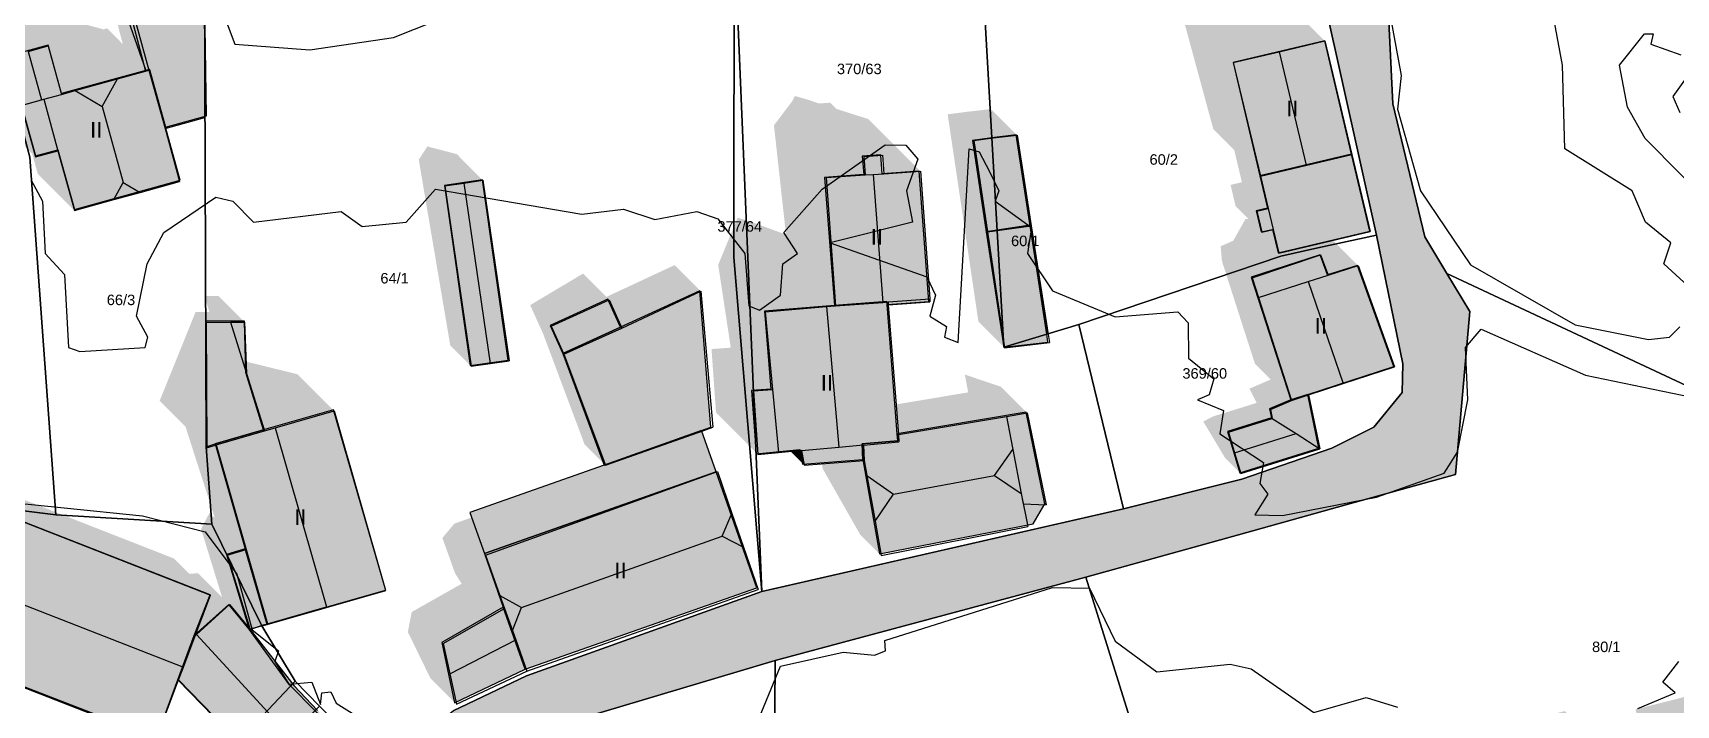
# Model space of a CAD drawing. Header units: millimetres. Extents: x 238 to 3518, y -74 to 2735.
# Drawn here: x 1746 to 1903.1, y 1339 to 1403.3 of the extents above; entities that cross this region are included whole.
import ezdxf
from ezdxf.enums import TextEntityAlignment as Align

# ---------------------------------------------------------------- set-up
doc = ezdxf.new("R2010")
doc.units = ezdxf.units.MM
for name, color, linetype in [('LP_Flurstueck_bez', 7, 'Continuous'), ('LP_Flurstuecke', 8, 'Continuous'), ('LP_Gebaeude_Dachaufsicht', 9, 'Continuous'), ('LP_Gebaeude_Dachschatten', 253, 'Continuous'), ('LP_Gebaeude_F', 254, 'Continuous'), ('LP_Gebaeude_Geschosszahl', 7, 'Continuous'), ('LP_Gebaeude_Schatten', 7, 'Continuous'), ('LP_Gebaeude_U', 7, 'Continuous'), ('LP_Topographie_Hoehenlinien', 8, 'Continuous'), ('LP_Verkehr_Strassen', 9, 'Continuous')]:
    doc.layers.add(name, color=color, linetype=linetype)
doc.styles.get("Standard").update_dxf_attribs({"font": 'arial.ttf'})

msp = doc.modelspace()

# ---------------------------------------------------------------- hatches: boundary and pattern name
at = {"layer": 'LP_Gebaeude_Dachschatten'}
for points in [[(1745.56, 1401.54), (1743.64, 1401.01), (1744.92, 1396.37), (1746.84, 1396.9)], [(1860.8, 1400.46), (1863.39, 1389.6), (1867.76, 1390.65), (1865.18, 1401.5)], [(1752.66, 1396.27), (1754.11, 1398.91), (1750.07, 1397.79)], [(1754.67, 1388.99), (1752.66, 1396.27), (1750.07, 1397.79), (1748.76, 1397.43), (1747.06, 1396.96), (1748.41, 1392.04), (1749.99, 1386.33), (1753.78, 1387.37)], [(1785.42, 1388.68), (1787.93, 1371.43), (1789.75, 1371.69), (1787.24, 1388.95)], [(1826.38, 1389.77), (1825.61, 1389.72), (1825.6, 1389.74), (1821.88, 1389.47), (1822.78, 1377.21), (1827.28, 1377.54)], [(1867.97, 1379.53), (1863.21, 1378), (1866.37, 1368.16), (1867.98, 1368.7), (1871.29, 1369.77)], [(1821.91, 1377.14), (1816.05, 1376.63), (1816.75, 1369.21), (1817.32, 1363.2), (1819.51, 1363.41), (1819.52, 1363.39), (1823.08, 1363.7)], [(1763.55, 1363.93), (1768.16, 1365.25), (1766.45, 1370.75), (1764.93, 1375.64), (1762.58, 1375.62), (1762.65, 1363.64)], [(1828.31, 1359.2), (1837.98, 1360.98), (1839.73, 1363.48), (1839.54, 1364.45), (1839.13, 1366.64), (1828.78, 1364.9), (1828.83, 1364.21), (1825.44, 1363.9), (1825.52, 1362.41), (1825.77, 1361)], [(1866.8, 1364.99), (1864.53, 1366.43), (1860.34, 1365.13), (1860.93, 1363.15)], [(1792.74, 1348.36), (1811.93, 1355.19), (1812.86, 1357.35), (1811.48, 1361.36), (1789.31, 1353.38), (1790.68, 1349.52)], [(1828.31, 1359.2), (1825.77, 1361), (1826.55, 1356.62)], [(1760.41, 1342.67), (1761.53, 1345.65), (1763, 1349.56), (1743.42, 1357.23), (1725.32, 1359.54), (1724.28, 1356.8)], [(1768.03, 1346.7), (1768.47, 1346.8), (1766.42, 1353.93), (1764.61, 1353.36), (1766.8, 1346.26)], [(1776.94, 1329.2), (1779.48, 1330.22), (1778.89, 1332.55), (1773.24, 1338.53), (1770.99, 1340.92), (1766.8, 1346.26), (1764.83, 1348.65), (1761.68, 1345.79)], [(1791.13, 1348.27), (1785.24, 1344.94), (1785.88, 1342.03), (1792.19, 1345.29)], [(1792.74, 1348.36), (1790.68, 1349.52), (1791.13, 1348.27), (1791.88, 1346.16)], [(1761.68, 1345.79), (1761.53, 1345.65), (1759.96, 1341.47), (1767.98, 1333.23), (1773.33, 1327.74), (1776.94, 1329.2)]]:
    msp.add_hatch(color=253, dxfattribs=at).paths.add_polyline_path(points)
at = {"layer": 'LP_Gebaeude_F'}
for points in [[(1753.9, 1408.08), (1756.83, 1399.72), (1757.18, 1399.82), (1758.71, 1394.29), (1762.61, 1395.38), (1762.43, 1408.14), (1762.4, 1410.71)], [(1743.63, 1401.08), (1746.27, 1391.54), (1748.42, 1392.13), (1750, 1386.42), (1760.11, 1389.23), (1758.71, 1394.29), (1757.18, 1399.82), (1756.83, 1399.72), (1748.76, 1397.5), (1747.48, 1402.14)], [(1860.78, 1400.47), (1863.34, 1389.63), (1872.11, 1391.7), (1869.54, 1402.54)], [(1835.85, 1393.03), (1837.18, 1384.29), (1841.37, 1384.93), (1840.05, 1393.55), (1837.71, 1393.28)], [(1821.72, 1389.47), (1822.68, 1377.23), (1827.67, 1377.62), (1827.7, 1377.34), (1831.69, 1377.64), (1830.75, 1390.1), (1827.24, 1389.83), (1827.1, 1391.65), (1825.33, 1391.51), (1825.46, 1389.77)], [(1862.98, 1386.3), (1863.46, 1384.27), (1864.55, 1384.52), (1865.08, 1382.27), (1873.85, 1384.35), (1872.11, 1391.7), (1863.34, 1389.63), (1864.07, 1386.55)], [(1785.38, 1388.73), (1787.85, 1371.5), (1791.47, 1372.02), (1789, 1389.25)], [(1837.18, 1384.29), (1838.85, 1373.25), (1843.08, 1373.74), (1842.96, 1374.5), (1841.37, 1384.93)], [(1862.51, 1379.96), (1866.3, 1368.22), (1867.92, 1368.75), (1876.16, 1371.41), (1872.69, 1381.08), (1869.82, 1380.16), (1869.09, 1382.08)], [(1796.7, 1372.64), (1800.65, 1361.99), (1809.95, 1365.29), (1810.83, 1365.6), (1809.78, 1378.63), (1802.22, 1375.17)], [(1795.47, 1375.33), (1796.7, 1372.64), (1802.22, 1375.17), (1800.99, 1377.85)], [(1814.74, 1369.11), (1815.18, 1363.05), (1819.36, 1363.48), (1819.61, 1362.08), (1825.38, 1362.51), (1825.3, 1364.01), (1828.71, 1364.29), (1828.65, 1364.97), (1827.7, 1377.34), (1827.67, 1377.62), (1822.68, 1377.23), (1815.98, 1376.69), (1816.57, 1369.24)], [(1762.56, 1375.73), (1762.58, 1363.74), (1763.45, 1364.02), (1768.09, 1365.35), (1766.4, 1370.85), (1766.25, 1375.74)], [(1860.24, 1365.21), (1861.43, 1361.26), (1868.99, 1363.61), (1867.92, 1368.75), (1866.3, 1368.22), (1864.27, 1367.36), (1864.46, 1366.49)], [(1763.45, 1364.02), (1766.33, 1353.97), (1768.41, 1346.73), (1779.76, 1349.99), (1774.78, 1367.27), (1768.09, 1365.35)], [(1825.3, 1364.01), (1825.38, 1362.51), (1826.97, 1353.49), (1841.67, 1356.36), (1842.78, 1358.29), (1840.99, 1367.06), (1828.65, 1364.97), (1828.71, 1364.29)], [(1787.81, 1357.44), (1789.19, 1353.53), (1811.34, 1361.34), (1809.95, 1365.29), (1800.65, 1361.99)], [(1789.19, 1353.53), (1790.99, 1348.4), (1793.09, 1342.46), (1815.24, 1350.26), (1811.34, 1361.34)], [(1721.55, 1349.93), (1737.97, 1343.6), (1757.85, 1335.91), (1759.89, 1341.46), (1761.45, 1345.69), (1762.97, 1349.59), (1743.25, 1357.28), (1725.23, 1359.49)], [(1764.53, 1353.43), (1766.69, 1346.31), (1767.91, 1346.63), (1768.41, 1346.73), (1766.33, 1353.97)], [(1759.89, 1341.46), (1767.84, 1333.27), (1773.32, 1327.66), (1770.74, 1313.93), (1775.73, 1312.24), (1775.59, 1311.79), (1776.98, 1311.48), (1777.05, 1311.75), (1780.08, 1327.96), (1778.7, 1332.77), (1773, 1338.5), (1770.57, 1340.97), (1766.69, 1346.31), (1764.77, 1348.67), (1761.45, 1345.69)], [(1785.13, 1345.02), (1786.34, 1339.25), (1793.09, 1342.46), (1790.99, 1348.4)]]:
    msp.add_hatch(color=254, dxfattribs=at).paths.add_polyline_path(points)
at = {"layer": 'LP_Gebaeude_Schatten'}
for points in [[(1754.62, 1402.23), (1752.5, 1410.38), (1752.72, 1410.45), (1759.71, 1412.51), (1759.88, 1413.23), (1762.38, 1410.73), (1761.71, 1410.51), (1754.72, 1408.45), (1754.5, 1408.38), (1756.78, 1399.64), (1754.11, 1398.91), (1750.07, 1397.79), (1748.76, 1397.43), (1747.48, 1402.07), (1745.56, 1401.54), (1743.64, 1401.01), (1744.92, 1396.37), (1746.28, 1391.45), (1748.41, 1392.04), (1749.99, 1386.33), (1746.49, 1389.83), (1745.95, 1391.78), (1742.78, 1394.95), (1741.42, 1399.87), (1742.09, 1400.06), (1741.14, 1403.51), (1741.56, 1405.54), (1744.48, 1405.07), (1745.18, 1404.37), (1748.11, 1404.91), (1752.78, 1403.64), (1753.12, 1403.74), (1754.62, 1402.23)], [(1869.55, 1402.54), (1860.8, 1400.46), (1863.39, 1389.6), (1864.12, 1386.53), (1863.04, 1386.27), (1863.52, 1384.24), (1864.6, 1384.5), (1865.14, 1382.25), (1870.31, 1383.48), (1872.73, 1381.06), (1869.87, 1380.14), (1869.13, 1382.08), (1862.59, 1379.9), (1863.21, 1378), (1866.37, 1368.16), (1864.35, 1367.3), (1864.53, 1366.43), (1860.34, 1365.13), (1860.93, 1363.15), (1861.51, 1361.18), (1860.01, 1362.68), (1857.93, 1366.15), (1858.84, 1366.63), (1863.03, 1367.93), (1862.35, 1369.3), (1864.37, 1370.16), (1862.87, 1371.66), (1859.71, 1381.5), (1859.59, 1382.9), (1860.8, 1383.44), (1861.97, 1385.53), (1862.28, 1385.49), (1861.02, 1386.74), (1860.54, 1388.77), (1861.62, 1389.03), (1860.89, 1392.1), (1858.89, 1394.1), (1855.8, 1405.46), (1856.56, 1406.89), (1859.12, 1406.95), (1859.08, 1408.7), (1864.55, 1407.54), (1869.55, 1402.54)], [(1811.55, 1381.13), (1813.41, 1385.64), (1814.78, 1385.21), (1818.03, 1384.02), (1816.88, 1394.47), (1818.6, 1396.74), (1818.61, 1396.73), (1818.88, 1397.27), (1820.38, 1396.84), (1820.41, 1396.81), (1820.95, 1396.63), (1821.2, 1396.56), (1822.25, 1396.63), (1822.84, 1396.04), (1825.89, 1395.07), (1830.89, 1390.07), (1827.38, 1389.82), (1827.38, 1389.84), (1827.25, 1391.63), (1825.48, 1391.5), (1825.6, 1389.74), (1821.88, 1389.47), (1822.78, 1377.21), (1821.91, 1377.14), (1816.05, 1376.63), (1816.75, 1369.21), (1814.91, 1369.08), (1815.34, 1363.01), (1811.34, 1367.01), (1810.91, 1373.08), (1812.75, 1373.21), (1811.55, 1381.13)], [(1835.33, 1395.76), (1837.63, 1396.02), (1840.13, 1393.52), (1837.83, 1393.26), (1835.99, 1393.02), (1837.29, 1384.27), (1838.93, 1373.19), (1836.43, 1375.69), (1834.79, 1386.77), (1833.49, 1395.52), (1835.33, 1395.76)], [(1782.92, 1391.18), (1783.74, 1392.45), (1786.56, 1391.71), (1789.06, 1389.21), (1785.42, 1388.68), (1787.93, 1371.43), (1785.93, 1373.43), (1782.92, 1391.18)], [(1807.39, 1381.11), (1809.89, 1378.61), (1802.34, 1375.09), (1801.12, 1377.79), (1795.57, 1375.28), (1796.79, 1372.59), (1800.77, 1361.97), (1798.77, 1363.97), (1794.79, 1374.59), (1793.57, 1377.28), (1798.62, 1380.29), (1800.85, 1378.06), (1807.39, 1381.11)], [(1718.14, 1353.41), (1714.78, 1366.3), (1718.32, 1366.54), (1739.92, 1360.73), (1759.5, 1353.06), (1760.97, 1351.59), (1761.83, 1351.65), (1764.11, 1349.37), (1762.11, 1355.86), (1762.92, 1357.43), (1763.42, 1356.93), (1760.61, 1365.68), (1758.15, 1368.14), (1761.58, 1376.62), (1762.9, 1376.63), (1762.43, 1378.14), (1763.77, 1378.15), (1766.27, 1375.65), (1764.93, 1375.64), (1762.58, 1375.62), (1762.65, 1363.64), (1763.55, 1363.93), (1766.42, 1353.93), (1764.61, 1353.36), (1766.8, 1346.26), (1764.83, 1348.65), (1761.68, 1345.79), (1761.53, 1345.65), (1763, 1349.56), (1743.42, 1357.23), (1725.32, 1359.54), (1724.28, 1356.8), (1721.64, 1349.91), (1709.27, 1317.55), (1708.06, 1314.94), (1704.06, 1318.94), (1705.77, 1321.05), (1718.14, 1353.41)], [(1827.79, 1377.58), (1822.78, 1377.21), (1827.28, 1377.54), (1827.79, 1377.58)], [(1774.82, 1367.17), (1769.19, 1365.55), (1768.16, 1365.25), (1766.45, 1370.75), (1766.41, 1371.88), (1771.32, 1370.67), (1774.82, 1367.17)], [(1835.13, 1370.64), (1838.6, 1369.47), (1841.1, 1366.97), (1839.13, 1366.64), (1828.78, 1364.9), (1828.55, 1367.78), (1835.45, 1368.94), (1835.13, 1370.64)], [(1808.48, 1364.36), (1811.48, 1361.36), (1789.31, 1353.38), (1790.68, 1349.52), (1791.13, 1348.27), (1785.24, 1344.94), (1786.52, 1339.13), (1784.02, 1341.63), (1781.88, 1346.03), (1782.24, 1347.94), (1787.02, 1350.64), (1786.38, 1351.66), (1785.63, 1353.77), (1785.18, 1355.02), (1786.31, 1356.38), (1808.48, 1364.36)], [(1819.51, 1363.41), (1819.52, 1363.39), (1819.76, 1361.99), (1818.44, 1363.31), (1819.51, 1363.41)], [(1821.55, 1361.62), (1821.46, 1362.12), (1825.52, 1362.41), (1825.77, 1361), (1826.55, 1356.62), (1827.13, 1353.33), (1825.13, 1355.33), (1821.55, 1361.62)], [(1791.88, 1346.16), (1793.25, 1342.3), (1791.13, 1348.27), (1791.88, 1346.16)], [(1761.53, 1345.65), (1759.96, 1341.47), (1760.41, 1342.67), (1761.53, 1345.65)], [(1854.08, 1337.25), (1854.08, 1337.26), (1854.08, 1337.25), (1854.08, 1337.26), (1861.28, 1334.98), (1867.32, 1333.07), (1867.32, 1333.07), (1867.4, 1333.09), (1869.48, 1333.61), (1869.57, 1333.53), (1870.6, 1333.84), (1870.32, 1335.12), (1881.14, 1337.97), (1881.95, 1337.17), (1884.09, 1337.7), (1887.62, 1334.17), (1888.46, 1334.38), (1888.45, 1334.42), (1887.84, 1337.31), (1892.51, 1338.47), (1894.89, 1336.09), (1897.13, 1336.68), (1897.53, 1336.74), (1897.67, 1336.59), (1898.35, 1336.74), (1899.34, 1338.29), (1899.26, 1338.64), (1899.63, 1338.73), (1924.83, 1345.09), (1928.83, 1341.09), (1903.63, 1334.73), (1903.26, 1334.64), (1904.63, 1329.18), (1900.65, 1328.13), (1900.01, 1330.97), (1895.34, 1329.81), (1895.95, 1326.92), (1895.96, 1326.88), (1890.43, 1325.51), (1890.07, 1326.79), (1888.09, 1333.7), (1884.15, 1332.72), (1884.14, 1332.73), (1883.14, 1335.97), (1872.32, 1333.12), (1872.98, 1330.11), (1870.9, 1329.59), (1870.82, 1329.57), (1863.58, 1327.76), (1856.34, 1325.94), (1866.85, 1284.67), (1865.42, 1286.09), (1857.93, 1316.07), (1856.92, 1315.91), (1853.19, 1328.12), (1852.84, 1329.44), (1854.08, 1337.25)], [(1756.05, 1309.13), (1760.32, 1319.92), (1761.89, 1322.62), (1763.23, 1321.88), (1768.52, 1318.8), (1770.33, 1330.74), (1764.98, 1336.23), (1759.93, 1341.41), (1759.96, 1341.47), (1767.98, 1333.23), (1773.33, 1327.74), (1770.73, 1314.38), (1769.89, 1314.62), (1763.82, 1316.42), (1760.05, 1305.13), (1758.38, 1300.03), (1754.38, 1304.03), (1756.05, 1309.13)]]:
    msp.add_hatch(color=7, dxfattribs=at).paths.add_polyline_path(points)
at = {"layer": 'LP_Verkehr_Strassen'}
msp.add_hatch(color=9, dxfattribs=at).paths.add_polyline_path([(1766.14, 1291.44), (1768.6, 1290.07), (1776.1, 1285.89), (1775.67, 1288.69), (1781.68, 1309.93), (1782.03, 1311.2), (1786.7, 1327.7), (1788.1, 1331.35), (1790.18, 1334.42), (1793.38, 1336.27), (1817, 1343.32), (1846.71, 1351.27), (1861.29, 1355.32), (1871.55, 1358.18), (1882.04, 1361.1), (1883.43, 1376.66), (1881.22, 1380.31), (1879.1, 1383.81), (1876.05, 1396.52), (1875.18, 1414.23), (1875.94, 1421.1), (1877.69, 1424.75), (1880.07, 1429.71), (1868.97, 1431.63), (1866.72, 1437.05), (1863.46, 1440.47), (1865.72, 1461.36), (1867.38, 1470.4), (1869.29, 1492.07), (1869.03, 1495.17), (1868.76, 1496.13), (1868.84, 1496.38), (1866.19, 1496.48), (1852.06, 1502.06), (1847.03, 1502.88), (1842.25, 1502.99), (1836.42, 1502.68), (1825.88, 1501.61), (1824.93, 1501.94), (1822.58, 1501.71), (1822.18, 1502.77), (1821.26, 1505.19), (1818.02, 1503.43), (1819.2, 1499.75), (1826.2, 1498.35), (1829.81, 1499.64), (1837.15, 1500.26), (1844.29, 1499.1), (1846.33, 1498.33), (1849.01, 1497.14), (1863.62, 1490.65), (1865.53, 1488.5), (1866.52, 1485.84), (1866.33, 1482.28), (1860.58, 1440.62), (1862.44, 1436.07), (1867.41, 1424.48), (1846.9, 1428.59), (1833.64, 1431.19), (1816.43, 1434.56), (1815.99, 1431.07), (1817.45, 1430.71), (1838.6, 1425.72), (1839.73, 1425.45), (1839.9, 1426.72), (1864.49, 1421.79), (1870.46, 1417.82), (1869.6, 1405.86), (1874.48, 1383.98), (1877, 1371.67), (1876.95, 1368.93), (1874.24, 1365.6), (1870.22, 1363.6), (1861.62, 1360.64), (1850.29, 1357.79), (1815.72, 1349.9), (1793.22, 1341.85), (1786.2, 1338.49), (1779.3, 1333), (1780.08, 1327.96), (1777.05, 1311.75), (1777.6, 1311.55), (1774.37, 1299.94), (1771.37, 1294.36), (1769.09, 1292.17)])

# ---------------------------------------------------------------- linework, layer by layer
at = {"layer": 'LP_Flurstuecke', "color": 8}
for points in [[(1879.46, 1502.94), (1877.33, 1498.24), (1877.98, 1496.84), (1887.67, 1493.5), (1887.52, 1489.53), (1891.8, 1488.19), (1891.2, 1459.48), (1881.95, 1433.63), (1880.07, 1429.71), (1877.69, 1424.75), (1875.94, 1421.1), (1875.18, 1414.23), (1876.05, 1396.52), (1879.1, 1383.81), (1881.22, 1380.31), (1928.56, 1358.17)], [(1793.38, 1336.27), (1817, 1343.32), (1846.71, 1351.27), (1861.29, 1355.32), (1871.55, 1358.18), (1882.04, 1361.1), (1883.43, 1376.66), (1881.22, 1380.31), (1879.1, 1383.81), (1876.05, 1396.52), (1875.18, 1414.23)], [(1869.6, 1405.86), (1874.48, 1383.98), (1877, 1371.67), (1876.95, 1368.93), (1874.24, 1365.6), (1870.22, 1363.6), (1861.62, 1360.64), (1850.29, 1357.79), (1815.72, 1349.9), (1793.22, 1341.85), (1786.2, 1338.49)]]:
    msp.add_lwpolyline(points, dxfattribs=at)
for points in [[(1813.08, 1413.05), (1815.72, 1349.9), (1850.29, 1357.79), (1846.03, 1375.44), (1842.96, 1374.5), (1838.85, 1373.25), (1837.71, 1393.28), (1837.02, 1405.49), (1836.83, 1420.69), (1838.6, 1425.72), (1817.45, 1430.71), (1814.57, 1413.19)], [(1739.87, 1404.55), (1743.21, 1400.92), (1745.73, 1391.43), (1748.22, 1357.24), (1763.13, 1356.33), (1762.58, 1363.74), (1762.43, 1408.14), (1762.4, 1410.71), (1762.4, 1410.85), (1761.58, 1410.58), (1759.47, 1416.06), (1748.42, 1410.49)], [(1762.43, 1408.14), (1762.58, 1363.74), (1763.13, 1356.33), (1767.91, 1346.63), (1771.11, 1341.32), (1773.44, 1338.95), (1779.3, 1333), (1786.2, 1338.49), (1793.22, 1341.85), (1815.72, 1349.9), (1813.06, 1381.84), (1813.08, 1413.05)], [(1813.06, 1381.84), (1815.72, 1349.9), (1813.08, 1413.05)], [(1837.02, 1405.49), (1837.71, 1393.28), (1840.05, 1393.55), (1842.96, 1374.5), (1846.03, 1375.44), (1865.33, 1381.96), (1868.89, 1382.77), (1874.48, 1383.98), (1869.6, 1405.86)], [(1716.43, 1361.21), (1748.22, 1357.24), (1745.73, 1391.43), (1743.21, 1400.92), (1739.87, 1404.55), (1717.14, 1395.44), (1717.14, 1395.03)], [(1837.71, 1393.28), (1838.85, 1373.25), (1842.96, 1374.5), (1840.05, 1393.55)], [(1846.03, 1375.44), (1850.29, 1357.79), (1861.62, 1360.64), (1870.22, 1363.6), (1874.24, 1365.6), (1876.95, 1368.93), (1877, 1371.67), (1874.48, 1383.98), (1868.89, 1382.77), (1865.33, 1381.96)], [(1846.71, 1351.27), (1857.71, 1316.03), (1865.91, 1284.29), (1933.3, 1301.6), (1933.06, 1303.55), (1935.35, 1304.02), (1932.32, 1323.77), (1929.65, 1341.24), (1928.56, 1358.17), (1881.22, 1380.31), (1883.43, 1376.66), (1882.04, 1361.1), (1871.55, 1358.18), (1861.29, 1355.32)], [(1696.34, 1321.29), (1708.99, 1317.36), (1708.06, 1314.94), (1724.34, 1307.84), (1724.4, 1307.96), (1735.11, 1303.23), (1735.3, 1303.33), (1740.1, 1301.28), (1749.35, 1318.24), (1771.11, 1341.32), (1767.91, 1346.63), (1763.13, 1356.33), (1748.22, 1357.24), (1716.43, 1361.21), (1711.82, 1346.73), (1707.43, 1334.99), (1704.3, 1326.6), (1697.46, 1322.04)], [(1815.07, 1309.22), (1815.63, 1309.46), (1818.23, 1274.32), (1831.39, 1275.33), (1851.47, 1280.55), (1865.91, 1284.29), (1857.71, 1316.03), (1846.71, 1351.27), (1817, 1343.32), (1816.87, 1324.85), (1816.56, 1324.82), (1816, 1324.75)], [(1782.03, 1311.2), (1808.17, 1309.63), (1815.07, 1309.22), (1816, 1324.75), (1816.56, 1324.82), (1816.87, 1324.85), (1817, 1343.32), (1793.38, 1336.27), (1790.18, 1334.42), (1788.1, 1331.35), (1786.7, 1327.7)], [(1749.35, 1318.24), (1765.74, 1331.14), (1767.84, 1333.27), (1773.44, 1338.95), (1771.11, 1341.32)]]:
    msp.add_lwpolyline(points, close=True, dxfattribs=at)
at = {"layer": 'LP_Gebaeude_Dachaufsicht', "color": 9}
for p, q in [((1754.5, 1408.38, 74.09), (1756.78, 1399.64, 74.09)), ((1754.72, 1408.45, 74.09), (1757.12, 1399.74, 74.09)), ((1762.39, 1408.21, 74.09), (1762.46, 1395.22, 74.09)), ((1745.56, 1401.54, 76.74), (1747.48, 1402.07, 75.16)), ((1745.56, 1401.54, 76.74), (1746.84, 1396.9, 76.74)), ((1747.48, 1402.07, 75.16), (1748.76, 1397.43, 75.16)), ((1860.8, 1400.46, 78.2), (1865.18, 1401.5, 81.76)), ((1865.18, 1401.5, 81.76), (1869.55, 1402.54, 78.2)), ((1865.18, 1401.5, 81.76), (1867.76, 1390.65, 81.76)), ((1869.55, 1402.54, 78.2), (1872.14, 1391.69, 78.2)), ((1860.8, 1400.46, 78.2), (1863.39, 1389.6, 78.2)), ((1750.07, 1397.79, 80.06), (1754.11, 1398.91, 80.06)), ((1752.66, 1396.27, 82.26), (1754.11, 1398.91, 80.06)), ((1754.11, 1398.91, 80.06), (1756.78, 1399.64, 77.16)), ((1756.78, 1399.64, 74.09), (1757.12, 1399.74, 74.09)), ((1756.78, 1399.64, 77.16), (1757.12, 1399.74, 76.79)), ((1757.12, 1399.74, 74.09), (1758.66, 1394.18, 74.09)), ((1757.12, 1399.74, 76.79), (1758.66, 1394.18, 76.79)), ((1744.92, 1396.37, 76.79), (1747.06, 1396.96, 76.79)), ((1744.92, 1396.37, 75.16), (1746.84, 1396.9, 76.74)), ((1746.84, 1396.9, 76.74), (1747.06, 1396.96, 76.56)), ((1747.06, 1396.96, 76.56), (1748.76, 1397.43, 75.16)), ((1747.06, 1396.96, 76.79), (1748.76, 1397.43, 78.64)), ((1747.06, 1396.96, 76.79), (1748.41, 1392.04, 76.79)), ((1748.76, 1397.43, 78.64), (1750.07, 1397.79, 80.06)), ((1750.07, 1397.79, 80.06), (1752.66, 1396.27, 82.26)), ((1744.92, 1396.37, 76.79), (1746.28, 1391.45, 76.79)), ((1752.66, 1396.27, 82.26), (1754.67, 1388.99, 82.26)), ((1758.66, 1394.18, 74.09), (1762.46, 1395.22, 74.09)), ((1758.66, 1394.18, 76.79), (1760.05, 1389.1, 76.79)), ((1835.99, 1393.02, 75.49), (1837.83, 1393.26, 75.49)), ((1835.99, 1393.02, 75.49), (1837.29, 1384.27, 75.49)), ((1837.83, 1393.26, 75.49), (1840.13, 1393.52, 75.49)), ((1840.13, 1393.52, 75.49), (1841.48, 1384.87, 75.49)), ((1746.28, 1391.45, 76.79), (1748.41, 1392.04, 76.79)), ((1748.41, 1392.04, 76.79), (1749.99, 1386.33, 76.79)), ((1825.48, 1391.5, 78.53), (1827.25, 1391.63, 78.53)), ((1825.48, 1391.5, 78.53), (1825.6, 1389.74, 78.53)), ((1827.25, 1391.63, 78.53), (1827.38, 1389.84, 78.53)), ((1863.39, 1389.6, 74.89), (1872.14, 1391.69, 74.89)), ((1863.39, 1389.6, 78.2), (1867.76, 1390.65, 81.76)), ((1867.76, 1390.65, 81.76), (1872.14, 1391.69, 78.2)), ((1872.14, 1391.69, 74.89), (1873.89, 1384.33, 74.89)), ((1753.78, 1387.37, 80.9), (1754.67, 1388.99, 82.26)), ((1754.67, 1388.99, 82.26), (1756.27, 1388.06, 80.9)), ((1756.27, 1388.06, 80.9), (1760.05, 1389.1, 76.79)), ((1785.42, 1388.68, 75.15), (1787.24, 1388.95, 76.91)), ((1787.24, 1388.95, 76.91), (1789.06, 1389.21, 75.15)), ((1787.24, 1388.95, 76.91), (1789.75, 1371.69, 76.91)), ((1789.06, 1389.21, 75.15), (1791.56, 1371.95, 75.15)), ((1821.88, 1389.47, 78.53), (1825.6, 1389.74, 81.55)), ((1821.88, 1389.47, 78.53), (1822.78, 1377.21, 78.53)), ((1825.6, 1389.74, 78.53), (1825.61, 1389.72, 78.53)), ((1825.6, 1389.74, 81.55), (1825.61, 1389.72, 81.55)), ((1825.61, 1389.72, 81.55), (1826.38, 1389.77, 82.18)), ((1825.61, 1389.72, 78.53), (1826.38, 1389.77, 78.53)), ((1826.38, 1389.77, 82.18), (1827.38, 1389.84, 81.38)), ((1826.38, 1389.77, 78.53), (1827.38, 1389.84, 78.53)), ((1826.38, 1389.77, 82.18), (1827.28, 1377.54, 82.18)), ((1827.38, 1389.82, 81.38), (1830.89, 1390.07, 78.53)), ((1827.38, 1389.84, 81.38), (1827.38, 1389.82, 81.38)), ((1830.89, 1390.07, 78.53), (1831.78, 1377.87, 78.53)), ((1863.39, 1389.6, 74.89), (1864.12, 1386.53, 74.89)), ((1749.99, 1386.33, 76.79), (1753.78, 1387.37, 80.9)), ((1753.78, 1387.37, 80.9), (1756.27, 1388.06, 80.9)), ((1785.42, 1388.68, 75.15), (1787.93, 1371.43, 75.15)), ((1863.04, 1386.27, 74.89), (1864.12, 1386.53, 74.89)), ((1863.04, 1386.27, 74.89), (1863.52, 1384.24, 74.89)), ((1864.12, 1386.53, 74.89), (1864.6, 1384.5, 74.89)), ((1864.12, 1386.53, 74.89), (1864.6, 1384.5, 74.89)), ((1837.29, 1384.27, 75.49), (1841.48, 1384.87, 75.49)), ((1837.29, 1384.27, 75.49), (1838.93, 1373.19, 75.49)), ((1841.48, 1384.87, 75.49), (1843.1, 1374.46, 75.49)), ((1863.52, 1384.24, 74.89), (1864.6, 1384.5, 74.89)), ((1864.6, 1384.5, 74.89), (1865.14, 1382.25, 74.89)), ((1865.14, 1382.25, 74.89), (1873.89, 1384.33, 74.89)), ((1862.59, 1379.9, 76.32), (1869.13, 1382.08, 76.32)), ((1869.13, 1382.08, 76.32), (1869.87, 1380.14, 76.32)), ((1862.59, 1379.9, 76.32), (1863.21, 1378, 76.32)), ((1863.21, 1378, 76.32), (1867.97, 1379.53, 76.32)), ((1863.21, 1378, 76.32), (1867.97, 1379.53, 80.41)), ((1867.97, 1379.53, 80.41), (1869.87, 1380.14, 78.78)), ((1867.97, 1379.53, 76.32), (1869.87, 1380.14, 76.32)), ((1867.97, 1379.53, 80.41), (1871.29, 1369.77, 80.41)), ((1869.87, 1380.14, 78.78), (1872.73, 1381.06, 76.32)), ((1872.73, 1381.06, 76.32), (1876.21, 1371.37, 76.32)), ((1802.34, 1375.09, 75.52), (1809.89, 1378.61, 75.52)), ((1809.89, 1378.61, 75.52), (1811.03, 1365.6, 75.52)), ((1863.21, 1378, 76.32), (1866.37, 1368.16, 76.32)), ((1795.57, 1375.28, 75.52), (1801.12, 1377.79, 75.52)), ((1801.12, 1377.79, 75.52), (1802.34, 1375.09, 75.52)), ((1816.05, 1376.63, 78.26), (1821.91, 1377.14, 84.05)), ((1816.05, 1376.63, 78.26), (1816.75, 1369.21, 78.26)), ((1821.91, 1377.14, 84.05), (1822.78, 1377.21, 83.19)), ((1821.91, 1377.14, 84.05), (1823.08, 1363.7, 84.05)), ((1822.78, 1377.21, 83.19), (1827.79, 1377.58, 78.26)), ((1822.78, 1377.21, 78.53), (1827.28, 1377.54, 82.18)), ((1827.28, 1377.54, 82.18), (1827.79, 1377.58, 81.77)), ((1827.79, 1377.58, 78.53), (1831.78, 1377.87, 78.53)), ((1827.79, 1377.58, 81.77), (1831.78, 1377.87, 78.53)), ((1827.79, 1377.58, 78.53), (1827.81, 1377.3, 78.53)), ((1827.79, 1377.58, 78.26), (1827.81, 1377.3, 78.26)), ((1827.81, 1377.3, 78.53), (1831.8, 1377.59, 78.53)), ((1827.81, 1377.3, 78.26), (1828.78, 1364.9, 78.26)), ((1831.78, 1377.87, 78.53), (1831.8, 1377.59, 78.53)), ((1762.58, 1375.62, 73.79), (1764.93, 1375.64, 73.79)), ((1762.58, 1375.62, 73.79), (1762.65, 1363.64, 78.79)), ((1764.93, 1375.64, 76.03), (1766.27, 1375.65, 76.03)), ((1764.93, 1375.64, 76.03), (1766.45, 1370.75, 76.03)), ((1764.93, 1375.64, 73.79), (1766.45, 1370.75, 75.83)), ((1766.27, 1375.65, 76.03), (1766.45, 1370.75, 76.03)), ((1795.57, 1375.28, 75.52), (1796.79, 1372.59, 75.52)), ((1796.79, 1372.59, 75.52), (1802.34, 1375.09, 75.52)), ((1838.93, 1373.19, 75.49), (1843.22, 1373.69, 75.49)), ((1843.1, 1374.46, 75.49), (1843.22, 1373.69, 75.49)), ((1787.93, 1371.43, 75.15), (1789.75, 1371.69, 76.91)), ((1789.75, 1371.69, 76.91), (1791.56, 1371.95, 75.15)), ((1796.79, 1372.59, 75.52), (1800.77, 1361.97, 75.52)), ((1766.45, 1370.75, 75.83), (1768.16, 1365.25, 78.14)), ((1871.29, 1369.77, 80.41), (1876.21, 1371.37, 76.32)), ((1814.91, 1369.08, 78.26), (1816.75, 1369.21, 78.26)), ((1814.91, 1369.08, 78.26), (1815.34, 1363.01, 78.26)), ((1816.75, 1369.21, 78.26), (1817.32, 1363.2, 78.26)), ((1866.37, 1368.16, 76.32), (1867.98, 1368.7, 77.66)), ((1866.37, 1368.16, 74.25), (1867.98, 1368.7, 74.25)), ((1867.98, 1368.7, 77.66), (1871.29, 1369.77, 80.41)), ((1867.98, 1368.7, 74.25), (1869.06, 1363.55, 74.25)), ((1769.19, 1365.55, 83.1), (1774.82, 1367.17, 77.46)), ((1774.82, 1367.17, 77.46), (1779.74, 1350.04, 77.46)), ((1839.13, 1366.64, 78.17), (1841.1, 1366.97, 75.67)), ((1841.1, 1366.97, 75.67), (1842.9, 1358.18, 75.67)), ((1864.35, 1367.3, 74.25), (1866.37, 1368.16, 74.25)), ((1864.35, 1367.3, 74.25), (1864.53, 1366.43, 74.25)), ((1768.16, 1365.25, 82.07), (1769.19, 1365.55, 83.1)), ((1769.19, 1365.55, 83.1), (1774.11, 1348.42, 83.1)), ((1810.17, 1365.29, 75.52), (1811.03, 1365.6, 75.52)), ((1828.78, 1364.9, 75.67), (1839.13, 1366.64, 75.67)), ((1839.13, 1366.64, 78.17), (1839.54, 1364.45, 78.17)), ((1839.13, 1366.64, 75.67), (1839.54, 1364.45, 78.17)), ((1860.34, 1365.13, 74.25), (1864.53, 1366.43, 74.25)), ((1864.53, 1366.43, 74.25), (1866.8, 1364.99, 76.13)), ((1864.53, 1366.43, 74.25), (1866.8, 1364.99, 74.25)), ((1762.65, 1363.64, 78.79), (1763.55, 1363.93, 78.67)), ((1763.55, 1363.93, 78.67), (1768.16, 1365.25, 78.14)), ((1763.55, 1363.93, 77.46), (1768.16, 1365.25, 82.07)), ((1763.55, 1363.93, 77.46), (1766.42, 1353.93, 77.46)), ((1800.77, 1361.97, 75.52), (1810.17, 1365.29, 75.52)), ((1823.08, 1363.7, 78.26), (1825.44, 1363.91, 78.26)), ((1823.08, 1363.7, 84.05), (1825.44, 1363.91, 81.68)), ((1825.44, 1363.9, 81.68), (1828.83, 1364.21, 78.26)), ((1825.44, 1363.9, 76.13), (1828.83, 1364.21, 76.41)), ((1825.44, 1363.91, 81.68), (1825.44, 1363.9, 81.68)), ((1825.44, 1363.91, 78.26), (1825.44, 1363.9, 78.26)), ((1825.44, 1363.9, 76.13), (1825.52, 1362.41, 77.73)), ((1825.44, 1363.9, 78.26), (1825.52, 1362.41, 78.26)), ((1828.78, 1364.9, 78.26), (1828.83, 1364.21, 78.26)), ((1828.78, 1364.9, 75.67), (1828.83, 1364.21, 76.41)), ((1839.54, 1364.45, 78.17), (1839.73, 1363.48, 78.17)), ((1839.54, 1364.45, 78.17), (1839.73, 1363.48, 79.29)), ((1860.34, 1365.13, 74.25), (1860.93, 1363.15, 76.13)), ((1860.93, 1363.15, 76.13), (1866.8, 1364.99, 76.13)), ((1866.8, 1364.99, 74.25), (1869.06, 1363.55, 74.25)), ((1866.8, 1364.99, 76.13), (1869.06, 1363.55, 74.25)), ((1815.34, 1363.01, 78.26), (1817.32, 1363.2, 78.26)), ((1817.32, 1363.2, 78.26), (1819.51, 1363.41, 80.46)), ((1819.51, 1363.41, 80.46), (1819.52, 1363.39, 80.47)), ((1819.52, 1363.39, 80.47), (1823.08, 1363.7, 84.05)), ((1819.52, 1363.39, 78.26), (1823.08, 1363.7, 78.26)), ((1819.52, 1363.39, 78.26), (1819.76, 1361.99, 78.26)), ((1819.76, 1361.99, 78.26), (1825.52, 1362.41, 78.26)), ((1825.52, 1362.41, 77.73), (1825.77, 1361, 79.29)), ((1837.98, 1360.98, 81.7), (1839.73, 1363.48, 79.29)), ((1839.73, 1363.48, 79.29), (1840.53, 1359.26, 79.29)), ((1839.73, 1363.48, 78.17), (1840.53, 1359.26, 78.17)), ((1860.93, 1363.15, 76.13), (1861.51, 1361.18, 74.25)), ((1861.51, 1361.18, 74.25), (1869.06, 1363.55, 74.25)), ((1789.31, 1353.38, 76.64), (1811.48, 1361.36, 76.64)), ((1811.48, 1361.36, 76.64), (1812.86, 1357.35, 80.84)), ((1825.77, 1361, 79.29), (1826.55, 1356.62, 79.29)), ((1825.77, 1361, 79.29), (1828.31, 1359.2, 81.7)), ((1828.31, 1359.2, 81.7), (1837.98, 1360.98, 81.7)), ((1837.98, 1360.98, 81.7), (1840.53, 1359.26, 79.29)), ((1826.55, 1356.62, 79.29), (1828.31, 1359.2, 81.7)), ((1840.53, 1359.26, 79.29), (1841.14, 1356.1, 75.67)), ((1840.53, 1359.26, 78.17), (1840.72, 1358.29, 78.17)), ((1840.72, 1358.29, 78.17), (1842.9, 1358.18, 75.67)), ((1724.28, 1356.8, 85.95), (1760.41, 1342.67, 85.95)), ((1743.42, 1357.23, 77.79), (1763, 1349.56, 77.79)), ((1811.93, 1355.19, 82.54), (1812.86, 1357.35, 80.84)), ((1812.86, 1357.35, 80.84), (1813.97, 1354.13, 80.87)), ((1826.55, 1356.62, 79.29), (1827.13, 1353.33, 75.67)), ((1827.13, 1353.33, 75.67), (1841.14, 1356.1, 75.67)), ((1792.74, 1348.36, 82.54), (1811.93, 1355.19, 82.54)), ((1811.93, 1355.19, 82.54), (1813.97, 1354.13, 80.87)), ((1764.61, 1353.36, 76.75), (1766.42, 1353.93, 77.73)), ((1764.61, 1353.36, 76.75), (1766.8, 1346.26, 76.75)), ((1766.42, 1353.93, 77.46), (1768.47, 1346.8, 77.46)), ((1766.42, 1353.93, 77.73), (1768.47, 1346.8, 77.66)), ((1789.31, 1353.38, 76.64), (1790.68, 1349.52, 80.75)), ((1813.97, 1354.13, 80.87), (1815.37, 1350.08, 76.64)), ((1774.39, 1348.5, 82.81), (1779.74, 1350.04, 77.46)), ((1793.25, 1342.3, 76.64), (1815.37, 1350.08, 76.64)), ((1761.53, 1345.65, 82.42), (1763, 1349.56, 77.79)), ((1761.68, 1345.79, 80.79), (1764.83, 1348.65, 77.35)), ((1764.83, 1348.65, 77.35), (1766.8, 1346.26, 77.43)), ((1768.47, 1346.8, 77.46), (1774.11, 1348.42, 83.1)), ((1774.11, 1348.42, 83.1), (1774.39, 1348.5, 82.81)), ((1785.24, 1344.94, 76.66), (1791.13, 1348.27, 76.66)), ((1790.68, 1349.52, 80.75), (1792.74, 1348.36, 82.54)), ((1790.68, 1349.52, 80.75), (1791.13, 1348.27, 80.75)), ((1791.13, 1348.27, 76.66), (1792.19, 1345.29, 78.36)), ((1791.13, 1348.27, 80.75), (1791.88, 1346.16, 80.75)), ((1791.88, 1346.16, 80.75), (1792.74, 1348.36, 82.54)), ((1766.8, 1346.26, 76.75), (1768.03, 1346.7, 77.42)), ((1768.03, 1346.7, 77.42), (1768.47, 1346.8, 77.66)), ((1759.96, 1341.47, 77.35), (1761.53, 1345.65, 80.63)), ((1760.41, 1342.67, 85.95), (1761.53, 1345.65, 82.42)), ((1761.53, 1345.65, 80.63), (1761.68, 1345.79, 80.79)), ((1761.68, 1345.79, 80.79), (1776.94, 1329.2, 80.79)), ((1766.8, 1346.26, 77.43), (1770.99, 1340.92, 77.77)), ((1785.24, 1344.94, 76.66), (1785.88, 1342.03, 78.36)), ((1785.88, 1342.03, 78.36), (1792.19, 1345.29, 78.36)), ((1791.88, 1346.16, 80.75), (1793.25, 1342.3, 76.64)), ((1792.19, 1345.29, 78.36), (1793.25, 1342.3, 76.66)), ((1737.99, 1343.52, 77.79), (1757.81, 1335.77, 77.79)), ((1759.96, 1341.47, 84.54), (1760.41, 1342.67, 85.95)), ((1785.88, 1342.03, 78.36), (1786.52, 1339.13, 76.66)), ((1786.52, 1339.13, 76.66), (1793.25, 1342.3, 76.66)), ((1757.81, 1335.77, 77.79), (1759.96, 1341.47, 84.54)), ((1759.96, 1341.47, 77.35), (1767.98, 1333.23, 77.35)), ((1770.99, 1340.92, 77.77), (1773.24, 1338.53, 77.65))]:
    msp.add_line(p, q, dxfattribs=at)
at = {"layer": 'LP_Gebaeude_U', "color": 7}
for points in [[(1753.9, 1408.08), (1756.83, 1399.72), (1757.18, 1399.82), (1758.71, 1394.29), (1762.61, 1395.38), (1762.43, 1408.14), (1762.4, 1410.71)], [(1743.63, 1401.08), (1746.27, 1391.54), (1748.42, 1392.13), (1750, 1386.42), (1760.11, 1389.23), (1758.71, 1394.29), (1757.18, 1399.82), (1756.83, 1399.72), (1748.76, 1397.5), (1747.48, 1402.14)], [(1860.78, 1400.47), (1863.34, 1389.63), (1872.11, 1391.7), (1869.54, 1402.54)], [(1835.85, 1393.03), (1837.18, 1384.29), (1841.37, 1384.93), (1840.05, 1393.55), (1837.71, 1393.28)], [(1821.72, 1389.47), (1822.68, 1377.23), (1827.67, 1377.62), (1827.7, 1377.34), (1831.69, 1377.64), (1830.75, 1390.1), (1827.24, 1389.83), (1827.1, 1391.65), (1825.33, 1391.51), (1825.46, 1389.77)], [(1862.98, 1386.3), (1863.46, 1384.27), (1864.55, 1384.52), (1865.08, 1382.27), (1873.85, 1384.35), (1872.11, 1391.7), (1863.34, 1389.63), (1864.07, 1386.55)], [(1785.38, 1388.73), (1787.85, 1371.5), (1791.47, 1372.02), (1789, 1389.25)], [(1837.18, 1384.29), (1838.85, 1373.25), (1843.08, 1373.74), (1842.96, 1374.5), (1841.37, 1384.93)], [(1862.51, 1379.96), (1866.3, 1368.22), (1867.92, 1368.75), (1876.16, 1371.41), (1872.69, 1381.08), (1869.82, 1380.16), (1869.09, 1382.08)], [(1796.7, 1372.64), (1800.65, 1361.99), (1809.95, 1365.29), (1810.83, 1365.6), (1809.78, 1378.63), (1802.22, 1375.17)], [(1795.47, 1375.33), (1796.7, 1372.64), (1802.22, 1375.17), (1800.99, 1377.85)], [(1814.74, 1369.11), (1815.18, 1363.05), (1819.36, 1363.48), (1819.61, 1362.08), (1825.38, 1362.51), (1825.3, 1364.01), (1828.71, 1364.29), (1828.65, 1364.97), (1827.7, 1377.34), (1827.67, 1377.62), (1822.68, 1377.23), (1815.98, 1376.69), (1816.57, 1369.24)], [(1762.56, 1375.73), (1762.58, 1363.74), (1763.45, 1364.02), (1768.09, 1365.35), (1766.4, 1370.85), (1766.25, 1375.74)], [(1860.24, 1365.21), (1861.43, 1361.26), (1868.99, 1363.61), (1867.92, 1368.75), (1866.3, 1368.22), (1864.27, 1367.36), (1864.46, 1366.49)], [(1763.45, 1364.02), (1766.33, 1353.97), (1768.41, 1346.73), (1779.76, 1349.99), (1774.78, 1367.27), (1768.09, 1365.35)], [(1825.3, 1364.01), (1825.38, 1362.51), (1826.97, 1353.49), (1841.67, 1356.36), (1842.78, 1358.29), (1840.99, 1367.06), (1828.65, 1364.97), (1828.71, 1364.29)], [(1787.81, 1357.44), (1789.19, 1353.53), (1811.34, 1361.34), (1809.95, 1365.29), (1800.65, 1361.99)], [(1789.19, 1353.53), (1790.99, 1348.4), (1793.09, 1342.46), (1815.24, 1350.26), (1811.34, 1361.34)], [(1721.55, 1349.93), (1737.97, 1343.6), (1757.85, 1335.91), (1759.89, 1341.46), (1761.45, 1345.69), (1762.97, 1349.59), (1743.25, 1357.28), (1725.23, 1359.49)], [(1764.53, 1353.43), (1766.69, 1346.31), (1767.91, 1346.63), (1768.41, 1346.73), (1766.33, 1353.97)], [(1759.89, 1341.46), (1767.84, 1333.27), (1773.32, 1327.66), (1770.74, 1313.93), (1775.73, 1312.24), (1775.59, 1311.79), (1776.98, 1311.48), (1777.05, 1311.75), (1780.08, 1327.96), (1778.7, 1332.77), (1773, 1338.5), (1770.57, 1340.97), (1766.69, 1346.31), (1764.77, 1348.67), (1761.45, 1345.69)], [(1785.13, 1345.02), (1786.34, 1339.25), (1793.09, 1342.46), (1790.99, 1348.4)]]:
    msp.add_lwpolyline(points, close=True, dxfattribs=at)
at = {"layer": 'LP_Topographie_Hoehenlinien', "color": 8}
for points in [[(1908.5, 1375.22), (1901.97, 1381.22), (1902.62, 1383.22), (1900.21, 1385.22), (1898.93, 1388.22), (1892.49, 1392.22), (1892.29, 1400.22), (1890.23, 1411.22), (1893.49, 1416.25), (1894.64, 1420.22), (1898.59, 1422.22), (1902.45, 1427.22), (1911.49, 1429.02)], [(1763.51, 1407.06), (1765.34, 1402.22), (1772.51, 1401.69), (1780.51, 1402.85), (1784.51, 1404.45)], [(1875.38, 1407.22), (1876.86, 1399.22), (1876.49, 1396.02), (1878.69, 1388.22), (1883.49, 1381.12), (1893.49, 1375.4), (1900.49, 1373.99), (1902.49, 1374.21), (1903.49, 1375.2)], [(1907.1, 1386.22), (1900.17, 1393.22), (1898.49, 1396.2), (1897.73, 1400.22), (1900.13, 1403.22), (1900.95, 1403.22), (1900.72, 1402.22), (1903.58, 1401.22)], [(1904.27, 1399.22), (1902.84, 1397.22), (1903.49, 1395.68)], [(1745.85, 1389.22), (1746.94, 1387.22), (1747.21, 1382.22), (1749.04, 1380.22), (1749.43, 1373.22), (1750.51, 1372.83), (1756.75, 1373.22), (1757.03, 1374.22), (1755.94, 1376.22), (1756.95, 1381.22), (1758.53, 1384.22), (1763.51, 1387.61), (1765.13, 1387.22), (1767.11, 1385.22), (1775.51, 1386.22), (1777.51, 1384.81), (1781.73, 1385.22), (1784.51, 1388.37), (1798.5, 1385.96), (1802.5, 1386.46), (1805.5, 1385.47), (1809.5, 1386.22), (1811.5, 1385.54), (1814.09, 1382.22), (1814.49, 1377.22), (1815.5, 1376.81), (1817.5, 1378.22), (1817.74, 1381.22), (1819.12, 1382.22), (1817.82, 1384.22), (1821.5, 1388.36), (1827.5, 1392.61), (1829.5, 1392.58), (1830.65, 1391.22), (1829.56, 1388.22), (1830.14, 1385.22), (1822.24, 1383.22), (1831.5, 1379.98), (1832.32, 1378.22), (1831.79, 1376.22), (1833.37, 1375.22), (1833.2, 1374.22), (1834.5, 1373.69), (1835.54, 1392.22), (1836.5, 1391.92), (1837.5, 1390.05), (1838.37, 1388.22), (1838.04, 1387.22), (1841.5, 1384.7), (1841.12, 1382.22), (1843.5, 1378.64), (1849.5, 1376.16), (1855.5, 1376.63), (1856.5, 1375.59), (1856.51, 1372.22), (1858.95, 1370.22), (1858.5, 1368.7), (1857.37, 1368.22), (1859.86, 1367.22), (1859.5, 1364.98), (1863.69, 1362.22), (1863.35, 1360.22), (1864.1, 1359.22), (1862.87, 1357.22), (1865.5, 1357.17), (1874.49, 1358.92), (1880.96, 1361.22), (1882.23, 1363.22), (1883.22, 1368.22), (1882.99, 1373.22), (1884.49, 1374.97), (1894.49, 1370.59), (1918.49, 1365.6)], [(1741.51, 1358.68), (1756.51, 1357.12), (1762.51, 1355.59), (1765.51, 1351.55), (1766.99, 1346.22), (1769.52, 1344.22), (1769.15, 1343.22), (1770.51, 1341.03), (1772.69, 1341.22), (1773.51, 1339.11), (1773.65, 1340.22), (1774.51, 1340.32), (1775.02, 1339.22), (1778.24, 1337.22)], [(1815.5, 1337.88), (1817.5, 1342.75), (1823.5, 1344.09), (1826.5, 1343.81), (1827.55, 1344.22), (1827.48, 1345.22), (1843.5, 1350.27), (1847.05, 1350.22), (1849.5, 1345.14), (1853.5, 1342.23), (1860.5, 1342.96), (1862.5, 1342.51), (1868.49, 1338.34), (1873.49, 1339.78), (1876.49, 1338.83)], [(1899.49, 1338.71), (1903.04, 1340.22), (1901.87, 1341.22), (1903.4, 1343.22)]]:
    msp.add_lwpolyline(points, dxfattribs=at)

# ---------------------------------------------------------------- texts
at = {"layer": 'LP_Flurstueck_bez', "color": 7}
for s, p in [('370/63', (1825.04, 1399.86)), ('60/2', (1854.15, 1391.2)), ('377/64', (1813.61, 1384.8)), ('60/1', (1840.91, 1383.42)), ('64/1', (1780.61, 1379.85)), ('66/3', (1754.45, 1377.78)), ('369/60', (1858.07, 1370.75)), ('80/1', (1896.46, 1344.61))]:
    msp.add_text(s, height=1, dxfattribs=at).set_placement(p, align=Align.MIDDLE_CENTER)
at = {"layer": 'LP_Gebaeude_Geschosszahl', "color": 7}
for p in [(1866.44, 1396.08), (1752.08, 1394.03), (1826.72, 1383.82), (1869.17, 1375.3), (1821.94, 1369.84), (1771.6, 1357), (1802.21, 1351.9)]:
    msp.add_text('II', height=1.5, dxfattribs=at).set_placement(p, align=Align.MIDDLE_CENTER)

doc.saveas('drawing.dxf')
